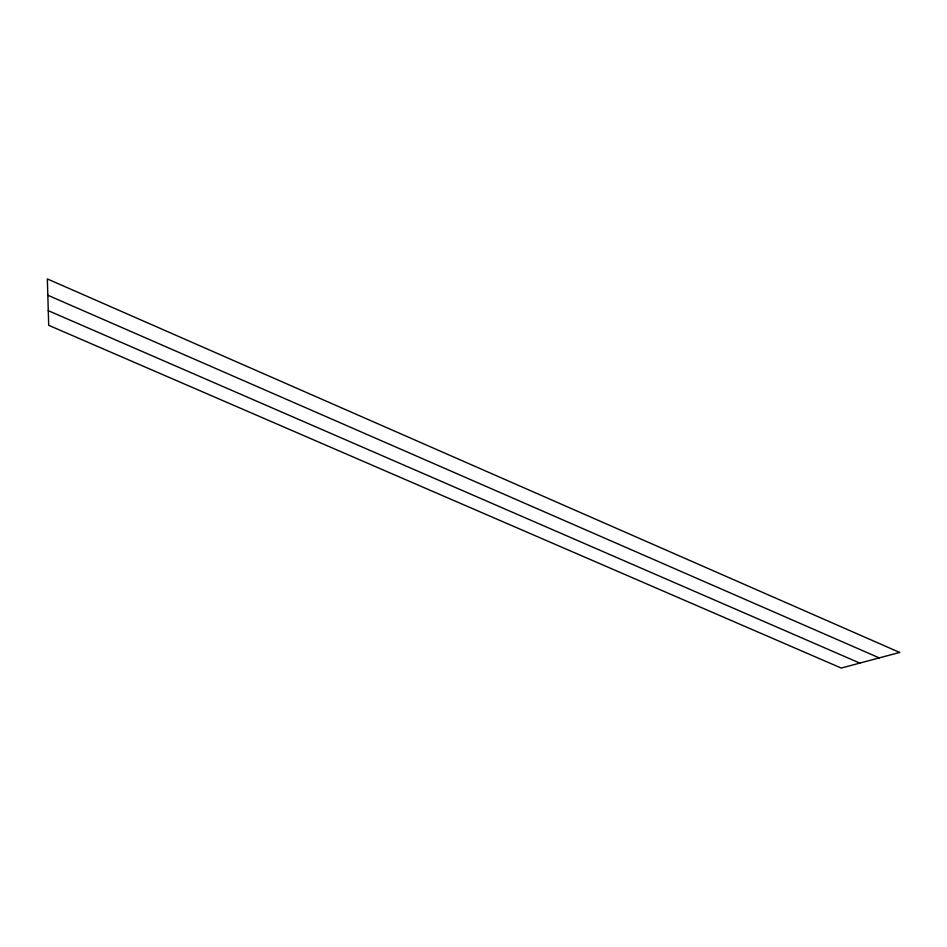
<?xml version="1.0" encoding="UTF-8"?>
<svg xmlns="http://www.w3.org/2000/svg" width="947" height="947" viewBox="0 0 947 947"><rect width="100%" height="100%" fill="white"/><g stroke="black" fill="none" stroke-linecap="round" stroke-linejoin="round"><path stroke-width="1.42" d="M48.273 310.675L859.805 663.101M47.824 295.239L879.242 657.893M899.65 652.436L841.267 668.061L48.699 325.306L47.35 278.939L899.65 652.436"/></g></svg>
